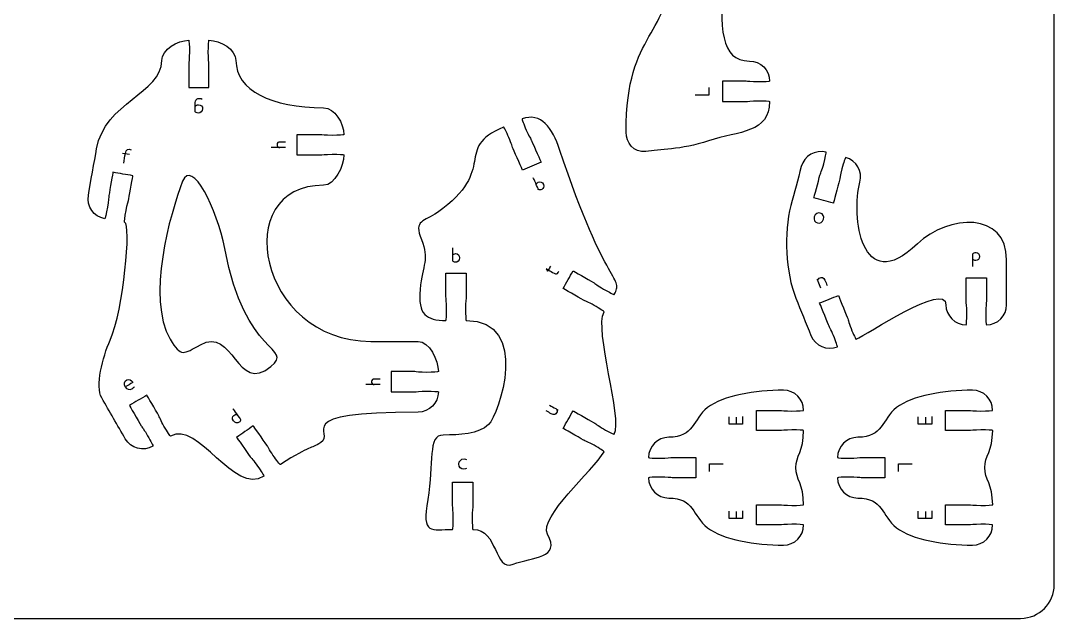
# Model space of a CAD drawing. Extents: x 0 to 300, y 0 to 300.
# Drawn here: x 146.8 to 300, y 0.1 to 88.8 of the extents above; entities that cross this region are included whole.
import ezdxf

# ---------------------------------------------------------------- set-up
doc = ezdxf.new("R2010")
doc.units = 0
doc.header["$MEASUREMENT"] = 0
doc.layers.add('DEFAULT', color=7, linetype='CONTINUOUS')

msp = doc.modelspace()

# ---------------------------------------------------------------- linework, layer by layer
at = {"layer": 'DEFAULT', "color": 250}
for points in [[(248.77, 78.85), (248.77, 77.73), (246.75, 77.73)], [(161.89, 69.14), (162.9, 68.97)], [(186.05, 69.95), (183.92, 69.95)], [(200.05, 34.79), (197.92, 34.79)], [(253.8, 30.03), (253.8, 28.89), (251.78, 28.89), (251.78, 29.99)], [(252.86, 29.94), (252.86, 28.89)], [(281.82, 30.03), (281.82, 28.89), (279.8, 28.89), (279.8, 29.99)], [(280.88, 29.94), (280.88, 28.89)], [(248.88, 21.89), (248.88, 23.02), (250.9, 23.02)], [(276.9, 21.89), (276.9, 23.02), (278.92, 23.02)], [(253.8, 16.03), (253.8, 14.89), (251.78, 14.89), (251.78, 15.98)], [(252.86, 15.94), (252.86, 14.89)], [(281.82, 16.03), (281.82, 14.89), (279.8, 14.89), (279.8, 15.98)], [(280.88, 15.94), (280.88, 14.89)]]:
    msp.add_lwpolyline(points, dxfattribs=at)
at = {"layer": 'DEFAULT', "color": 1}
for points, knots in [([(295, 0.1), (198.33, 0.1), (101.67, 0.1), (5, 0.1), (2.25, 0.1), (0, 2.35), (0, 5.1), (0, 101.77), (0, 198.43), (0, 295.1), (0, 297.85), (2.25, 300.1), (5, 300.1), (101.67, 300.1), (198.33, 300.1), (295, 300.1), (297.75, 300.1), (300, 297.85), (300, 295.1), (300, 198.43), (300, 101.77), (300, 5.1), (300, 2.35), (297.75, 0.1), (295, 0.1)], [0, 0, 0, 0, 822.047, 822.047, 822.047, 823.047, 823.047, 823.047, 1645.094, 1645.094, 1645.094, 1646.094, 1646.094, 1646.094, 2468.141, 2468.141, 2468.141, 2469.141, 2469.141, 2469.141, 3291.188, 3291.188, 3291.188, 3292.188, 3292.188, 3292.188, 3292.188]), ([(236.52, 72.25), (236.52, 70.67), (237.61, 69.14), (239.47, 69.38), (241.45, 69.69), (244.54, 69.58), (248.75, 70.94), (253.28, 72.41), (257.8, 72.1), (257.8, 76.79), (257.8, 76.85), (257.02, 76.89), (256.05, 76.89), (255.08, 76.89), (254.48, 76.79), (254.3, 76.79), (253.13, 76.79), (251.97, 76.79), (250.8, 76.79), (250.8, 77.79), (250.8, 78.79), (250.8, 79.79), (251.97, 79.79), (253.13, 79.79), (254.3, 79.79), (254.48, 79.79), (255.08, 79.69), (256.05, 79.69), (257.02, 79.69), (257.8, 79.74), (257.8, 79.79), (257.8, 81.45), (256.46, 82.79), (254.8, 82.79), (246.26, 82.79), (253.8, 102.28), (253.8, 126.36), (253.8, 127.36), (253.8, 128.36), (253.8, 129.36), (253.8, 131.57), (251.86, 133.36), (242.8, 133.36), (241.14, 133.36), (239.8, 131.02), (239.8, 129.36), (239.8, 129.3), (240.58, 129.26), (241.55, 129.26), (242.52, 129.26), (243.13, 129.36), (243.3, 129.36), (244.47, 129.36), (245.63, 129.36), (246.8, 129.36), (246.8, 128.36), (246.8, 127.36), (246.8, 126.36), (245.63, 126.36), (244.47, 126.36), (243.3, 126.36), (243.13, 126.36), (242.52, 126.46), (241.55, 126.46), (240.58, 126.46), (239.8, 126.42), (239.8, 126.36), (239.8, 119.6), (243.3, 112.5), (243.3, 97.94), (243.3, 85.98), (236.52, 87.72), (236.52, 72.25)], [1, 1, 1, 1, 2, 2, 2, 3, 3, 3, 4, 4, 4, 5, 5, 5, 6, 6, 6, 15.92, 15.92, 15.92, 24.42, 24.42, 24.42, 34.34, 34.34, 34.34, 35.34, 35.34, 35.34, 36.34, 36.34, 36.34, 37.34, 37.34, 37.34, 38.34, 38.34, 38.34, 46.85, 46.85, 46.85, 47.85, 47.85, 47.85, 48.85, 48.85, 48.85, 49.85, 49.85, 49.85, 50.85, 50.85, 50.85, 60.77, 60.77, 60.77, 69.28, 69.28, 69.28, 79.2, 79.2, 79.2, 80.2, 80.2, 80.2, 81.2, 81.2, 81.2, 82.2, 82.2, 82.2, 83.2, 83.2, 83.2, 83.2]), ([(159.24, 59.39), (159.3, 59.39), (159.47, 60.15), (159.64, 61.1), (159.81, 62.05), (159.82, 62.66), (159.85, 62.84), (160, 63.7), (160.46, 66.28), (160.46, 66.28), (161.44, 66.11), (162.43, 65.94), (163.41, 65.77), (163.41, 65.77), (162.95, 63.18), (162.8, 62.32), (162.77, 62.15), (162.57, 61.56), (162.4, 60.61), (162.23, 59.66), (162.14, 58.88), (162.19, 58.87), (163.2, 58.7), (162.03, 45.88), (160.04, 41.38), (158.91, 38.83), (157.82, 34.49), (158.79, 32.8), (159.96, 30.78), (161.12, 28.76), (162.29, 26.73), (163.12, 25.3), (164.95, 24.81), (166.39, 25.64), (166.44, 25.67), (166.08, 26.36), (165.6, 27.2), (165.12, 28.04), (164.72, 28.52), (164.64, 28.67), (164.2, 29.43), (162.89, 31.7), (162.89, 31.7), (163.75, 32.2), (164.62, 32.7), (165.49, 33.2), (165.49, 33.2), (166.8, 30.93), (167.24, 30.17), (167.32, 30.02), (167.54, 29.44), (168.02, 28.6), (168.51, 27.76), (168.94, 27.11), (168.99, 27.14), (173.1, 29.51), (178.49, 18.2), (182.81, 21.21), (182.85, 21.25), (182.44, 21.91), (181.89, 22.7), (181.33, 23.5), (180.9, 23.94), (180.8, 24.08), (180.3, 24.8), (178.79, 26.95), (178.79, 26.95), (179.61, 27.52), (180.43, 28.09), (181.25, 28.67), (181.25, 28.67), (182.76, 26.52), (183.26, 25.8), (183.36, 25.66), (183.62, 25.1), (184.18, 24.31), (184.73, 23.52), (185.22, 22.9), (185.27, 22.93), (190.06, 26.01), (189.56, 25.08), (191.27, 26.17), (193.5, 27.59), (186.13, 30.7), (205.69, 30.7), (207.35, 30.7), (208.69, 32.04), (208.69, 33.7), (208.69, 33.75), (207.91, 33.8), (206.94, 33.8), (205.97, 33.8), (205.36, 33.7), (205.19, 33.7), (204.02, 33.7), (202.86, 33.7), (201.69, 33.7), (201.69, 34.7), (201.69, 35.7), (201.69, 36.7), (202.86, 36.7), (204.02, 36.7), (205.19, 36.7), (205.36, 36.7), (205.97, 36.6), (206.94, 36.6), (207.91, 36.6), (208.69, 36.64), (208.69, 36.7), (208.69, 38.36), (207.35, 41.2), (205.69, 41.2), (203.36, 41.2), (201.02, 41.2), (198.69, 41.2), (181.91, 41.2), (177.69, 64.36), (191.69, 64.36), (193.35, 64.36), (194.69, 67.2), (194.69, 68.86), (194.69, 68.92), (193.91, 68.96), (192.94, 68.96), (191.97, 68.96), (191.37, 68.86), (191.19, 68.86), (190.02, 68.86), (188.86, 68.86), (187.69, 68.86), (187.69, 69.86), (187.69, 70.86), (187.69, 71.86), (188.86, 71.86), (190.02, 71.86), (191.19, 71.86), (191.37, 71.86), (191.97, 71.76), (192.94, 71.76), (193.91, 71.76), (194.69, 71.81), (194.69, 71.86), (194.69, 73.52), (193.35, 75.86), (191.69, 75.86), (183.95, 75.86), (178.69, 78.44), (178.69, 82.86), (178.69, 84.52), (176.35, 85.86), (174.69, 85.86), (174.63, 85.86), (174.59, 85.08), (174.59, 84.11), (174.59, 83.14), (174.69, 82.53), (174.69, 82.36), (174.69, 81.19), (174.69, 80.03), (174.69, 78.86), (173.69, 78.86), (172.69, 78.86), (171.69, 78.86), (171.69, 80.03), (171.69, 81.19), (171.69, 82.36), (171.69, 82.53), (171.79, 83.14), (171.79, 84.11), (171.79, 85.08), (171.74, 85.86), (171.69, 85.86), (170.03, 85.86), (167.69, 84.52), (167.69, 82.86), (167.69, 78.04), (159.23, 76.66), (158.02, 69.76), (157.72, 68.04), (157.11, 64.59), (156.81, 62.87), (156.52, 61.23), (157.61, 59.68), (159.24, 59.39)], [1, 1, 1, 1, 2, 2, 2, 3, 3, 3, 4, 4, 4, 12.507955, 12.507955, 12.507955, 13.507955, 13.507955, 13.507955, 14.507955, 14.507955, 14.507955, 15.507955, 15.507955, 15.507955, 16.507955, 16.507955, 16.507955, 17.507955, 17.507955, 17.507955, 37.354932, 37.354932, 37.354932, 38.354932, 38.354932, 38.354932, 39.354932, 39.354932, 39.354932, 40.354932, 40.354932, 40.354932, 41.354932, 41.354932, 41.354932, 49.86754, 49.86754, 49.86754, 50.86754, 50.86754, 50.86754, 51.86754, 51.86754, 51.86754, 52.86754, 52.86754, 52.86754, 53.86754, 53.86754, 53.86754, 54.86754, 54.86754, 54.86754, 55.86754, 55.86754, 55.86754, 56.86754, 56.86754, 56.86754, 65.377476, 65.377476, 65.377476, 66.377476, 66.377476, 66.377476, 67.377476, 67.377476, 67.377476, 68.377476, 68.377476, 68.377476, 69.377476, 69.377476, 69.377476, 70.377476, 70.377476, 70.377476, 71.377476, 71.377476, 71.377476, 72.377476, 72.377476, 72.377476, 73.377476, 73.377476, 73.377476, 83.297476, 83.297476, 83.297476, 91.807476, 91.807476, 91.807476, 101.727476, 101.727476, 101.727476, 102.727476, 102.727476, 102.727476, 103.727476, 103.727476, 103.727476, 104.727476, 104.727476, 104.727476, 124.567476, 124.567476, 124.567476, 125.567476, 125.567476, 125.567476, 126.567476, 126.567476, 126.567476, 127.567476, 127.567476, 127.567476, 128.567476, 128.567476, 128.567476, 138.487476, 138.487476, 138.487476, 146.987476, 146.987476, 146.987476, 156.907476, 156.907476, 156.907476, 157.907476, 157.907476, 157.907476, 158.907476, 158.907476, 158.907476, 159.907476, 159.907476, 159.907476, 160.907476, 160.907476, 160.907476, 161.907476, 161.907476, 161.907476, 162.907476, 162.907476, 162.907476, 163.907476, 163.907476, 163.907476, 173.827476, 173.827476, 173.827476, 182.337476, 182.337476, 182.337476, 192.257476, 192.257476, 192.257476, 193.257476, 193.257476, 193.257476, 194.257476, 194.257476, 194.257476, 195.257476, 195.257476, 195.257476, 196.257476, 196.257476, 196.257476, 197.257476, 197.257476, 197.257476, 198.257476, 198.257476, 198.257476, 198.257476]), ([(234.75, 27.42), (234.72, 27.37), (234.02, 27.72), (233.18, 28.2), (232.34, 28.69), (231.86, 29.07), (231.71, 29.16), (230.95, 29.6), (228.67, 30.9), (228.67, 30.9), (228.18, 30.03), (227.68, 29.16), (227.18, 28.29), (227.18, 28.29), (229.46, 26.99), (230.22, 26.55), (230.37, 26.47), (230.95, 26.25), (231.79, 25.78), (232.63, 25.29), (233.28, 24.86), (233.26, 24.82), (231.63, 21.98), (223.52, 15.12), (224.89, 12.58), (226.87, 8.93), (222.66, 9.26), (219.78, 8.13), (216.91, 7), (217.61, 13.3), (213.81, 13.3), (213.75, 13.3), (213.71, 14.08), (213.71, 15.05), (213.71, 16.02), (213.81, 16.62), (213.81, 16.8), (213.81, 17.97), (213.81, 19.13), (213.81, 20.3), (212.81, 20.3), (211.81, 20.3), (210.81, 20.3), (210.81, 19.13), (210.81, 17.97), (210.81, 16.8), (210.81, 16.62), (210.91, 16.02), (210.91, 15.05), (210.91, 14.08), (210.87, 13.3), (210.81, 13.3), (207.66, 13.3), (206.18, 12.36), (207.12, 17.75), (208.05, 23.13), (207.05, 27.3), (209.42, 27.3), (211.79, 27.3), (214.65, 27.41), (216.14, 28.85), (217.64, 30.29), (222.46, 44.3), (212.81, 44.3), (212.76, 44.3), (212.71, 45.08), (212.71, 46.05), (212.71, 47.02), (212.81, 47.63), (212.81, 47.8), (212.81, 48.97), (212.81, 50.13), (212.81, 51.3), (211.81, 51.3), (210.81, 51.3), (209.81, 51.3), (209.81, 50.13), (209.81, 48.97), (209.81, 47.8), (209.81, 47.63), (209.91, 47.02), (209.91, 46.05), (209.91, 45.08), (209.87, 44.3), (209.81, 44.3), (206.89, 44.3), (205.62, 45.17), (205.99, 48.91), (206.37, 52.64), (207.37, 53.32), (206.18, 56.3), (204.99, 59.27), (206.58, 58.91), (208.55, 60.32), (217.71, 66.87), (210.75, 69.73), (218.36, 72.99), (218.41, 73.01), (218.76, 72.31), (219.15, 71.42), (219.54, 70.54), (219.7, 69.94), (219.77, 69.78), (220.12, 68.98), (221.17, 66.58), (221.17, 66.58), (222.09, 66.98), (223, 67.38), (223.92, 67.78), (223.92, 67.78), (222.86, 70.19), (222.51, 70.99), (222.44, 71.15), (222.11, 71.66), (221.72, 72.55), (221.33, 73.43), (221.05, 74.17), (221.1, 74.19), (223.9, 75.26), (225.6, 72.83), (226.66, 69.67), (233.71, 48.6), (236.24, 50.78), (234.75, 48.17), (234.72, 48.12), (234.02, 48.48), (233.18, 48.96), (232.34, 49.44), (231.86, 49.82), (231.71, 49.91), (230.95, 50.35), (228.67, 51.65), (228.67, 51.65), (228.18, 50.78), (227.68, 49.92), (227.18, 49.05), (227.18, 49.05), (229.46, 47.74), (230.22, 47.31), (230.37, 47.22), (230.95, 47.01), (231.79, 46.53), (232.63, 46.05), (233.28, 45.62), (233.26, 45.57), (231.75, 42.94), (236.08, 29.74), (234.75, 27.42)], [1, 1, 1, 1, 2, 2, 2, 3, 3, 3, 4, 4, 4, 12.506309, 12.506309, 12.506309, 13.506309, 13.506309, 13.506309, 14.506309, 14.506309, 14.506309, 15.506309, 15.506309, 15.506309, 16.506309, 16.506309, 16.506309, 17.506309, 17.506309, 17.506309, 18.506309, 18.506309, 18.506309, 19.506309, 19.506309, 19.506309, 20.506309, 20.506309, 20.506309, 30.426309, 30.426309, 30.426309, 38.926309, 38.926309, 38.926309, 48.846309, 48.846309, 48.846309, 49.846309, 49.846309, 49.846309, 50.846309, 50.846309, 50.846309, 51.846309, 51.846309, 51.846309, 52.846309, 52.846309, 52.846309, 53.846309, 53.846309, 53.846309, 54.846309, 54.846309, 54.846309, 55.846309, 55.846309, 55.846309, 56.846309, 56.846309, 56.846309, 66.766309, 66.766309, 66.766309, 75.276309, 75.276309, 75.276309, 85.196309, 85.196309, 85.196309, 86.196309, 86.196309, 86.196309, 87.196309, 87.196309, 87.196309, 88.196309, 88.196309, 88.196309, 89.196309, 89.196309, 89.196309, 90.196309, 90.196309, 90.196309, 91.196309, 91.196309, 91.196309, 92.196309, 92.196309, 92.196309, 93.196309, 93.196309, 93.196309, 94.196309, 94.196309, 94.196309, 102.699967, 102.699967, 102.699967, 103.699967, 103.699967, 103.699967, 104.699967, 104.699967, 104.699967, 105.699967, 105.699967, 105.699967, 106.699967, 106.699967, 106.699967, 107.699967, 107.699967, 107.699967, 108.699967, 108.699967, 108.699967, 109.699967, 109.699967, 109.699967, 110.699967, 110.699967, 110.699967, 119.206277, 119.206277, 119.206277, 120.206277, 120.206277, 120.206277, 121.206277, 121.206277, 121.206277, 122.206277, 122.206277, 122.206277, 123.206277, 123.206277, 123.206277, 123.206277]), ([(260.94, 61.35), (261.46, 63.28), (261.98, 65.2), (262.49, 67.13), (262.92, 68.73), (264.57, 69.68), (266.17, 69.25), (266.22, 69.23), (266.06, 68.47), (265.81, 67.53), (265.56, 66.6), (265.31, 66.04), (265.26, 65.87), (265.03, 65.03), (264.36, 62.49), (264.36, 62.49), (265.32, 62.23), (266.29, 61.97), (267.25, 61.71), (267.25, 61.71), (267.93, 64.25), (268.16, 65.09), (268.2, 65.26), (268.26, 65.88), (268.51, 66.81), (268.76, 67.74), (269.01, 68.47), (269.06, 68.47), (270.67, 68.04), (271.62, 66.4), (271.18, 64.8), (269.88, 59.94), (271.29, 47.6), (279.7, 55.65), (284.34, 60.09), (292.93, 60.42), (292.93, 53.3), (292.93, 51.08), (292.93, 48.86), (292.93, 46.64), (292.93, 44.98), (291.59, 43.64), (289.93, 43.64), (289.88, 43.64), (289.83, 44.42), (289.83, 45.39), (289.83, 46.36), (289.93, 46.96), (289.93, 47.14), (289.93, 48.31), (289.93, 49.47), (289.93, 50.64), (288.93, 50.64), (287.93, 50.64), (286.93, 50.64), (286.93, 49.47), (286.93, 48.31), (286.93, 47.14), (286.93, 46.96), (287.03, 46.36), (287.03, 45.39), (287.03, 44.42), (286.99, 43.64), (286.93, 43.64), (285.27, 43.64), (283.93, 44.98), (283.93, 46.64), (283.93, 50.14), (272.16, 42.15), (270.62, 41.52), (270.57, 41.5), (270.23, 42.21), (269.87, 43.11), (269.51, 44.01), (269.37, 44.61), (269.3, 44.77), (268.98, 45.58), (267.99, 48.01), (267.99, 48.01), (267.06, 47.64), (266.14, 47.26), (265.21, 46.89), (265.21, 46.89), (266.19, 44.45), (266.52, 43.64), (266.59, 43.48), (266.91, 42.96), (267.27, 42.06), (267.64, 41.16), (267.89, 40.42), (267.84, 40.4), (266.3, 39.78), (264.55, 40.52), (263.93, 42.05), (263.18, 43.9), (262.43, 45.75), (261.68, 47.6), (260.17, 51.34), (259.86, 57.3), (260.94, 61.35)], [0, 0, 0, 0, 16.958081, 16.958081, 16.958081, 17.958081, 17.958081, 17.958081, 18.958081, 18.958081, 18.958081, 19.958081, 19.958081, 19.958081, 20.958081, 20.958081, 20.958081, 29.457734, 29.457734, 29.457734, 30.457734, 30.457734, 30.457734, 31.457734, 31.457734, 31.457734, 32.457734, 32.457734, 32.457734, 33.457734, 33.457734, 33.457734, 34.457734, 34.457734, 34.457734, 35.457734, 35.457734, 35.457734, 54.327734, 54.327734, 54.327734, 55.327734, 55.327734, 55.327734, 56.327734, 56.327734, 56.327734, 57.327734, 57.327734, 57.327734, 67.247734, 67.247734, 67.247734, 75.747734, 75.747734, 75.747734, 85.667734, 85.667734, 85.667734, 86.667734, 86.667734, 86.667734, 87.667734, 87.667734, 87.667734, 88.667734, 88.667734, 88.667734, 89.667734, 89.667734, 89.667734, 90.667734, 90.667734, 90.667734, 91.667734, 91.667734, 91.667734, 92.667734, 92.667734, 92.667734, 101.168939, 101.168939, 101.168939, 102.168939, 102.168939, 102.168939, 103.168939, 103.168939, 103.168939, 104.168939, 104.168939, 104.168939, 105.168939, 105.168939, 105.168939, 122.130522, 122.130522, 122.130522, 123.130522, 123.130522, 123.130522, 123.130522]), ([(170.78, 64.94), (172.13, 68.42), (175.94, 60.82), (177.02, 54.98), (180.02, 38.77), (187.42, 40.4), (183.86, 37.46), (178.79, 33.29), (178.32, 43.44), (173.42, 40.7), (170.91, 39.3), (170.57, 38.79), (168.95, 41.52), (165.36, 47.58), (168.93, 60.17), (170.78, 64.94)], [1, 1, 1, 1, 2, 2, 2, 3, 3, 3, 4, 4, 4, 5, 5, 5, 6, 6, 6, 6]), ([(262.84, 30.96), (262.84, 30.91), (262.05, 30.86), (261.09, 30.86), (260.12, 30.86), (259.51, 30.96), (259.34, 30.96), (258.46, 30.96), (255.84, 30.96), (255.84, 30.96), (255.84, 29.96), (255.84, 28.96), (255.84, 27.96), (255.84, 27.96), (258.46, 27.96), (259.34, 27.96), (259.51, 27.96), (260.12, 28.06), (261.09, 28.06), (262.05, 28.06), (262.84, 28.02), (262.84, 27.96), (262.84, 24.92), (261.68, 24.18), (261.67, 22.46), (261.68, 20.74), (262.84, 20), (262.84, 16.96), (262.84, 16.9), (262.05, 16.86), (261.09, 16.86), (260.12, 16.86), (259.51, 16.96), (259.34, 16.96), (258.46, 16.96), (255.84, 16.96), (255.84, 16.96), (255.84, 15.96), (255.84, 14.96), (255.84, 13.96), (255.84, 13.96), (258.46, 13.96), (259.34, 13.96), (259.51, 13.96), (260.12, 14.06), (261.09, 14.06), (262.05, 14.06), (262.84, 14.01), (262.84, 13.96), (262.84, 12.3), (261.49, 10.96), (259.84, 10.96), (255.67, 10.96), (250.86, 11.79), (248.6, 13.54), (246.34, 15.29), (246.63, 17.96), (242.85, 17.95), (241.2, 17.95), (239.86, 19.3), (239.85, 20.96), (239.85, 21.01), (240.63, 21.06), (241.6, 21.06), (242.57, 21.06), (243.18, 20.96), (243.35, 20.96), (244.23, 20.96), (246.85, 20.96), (246.85, 20.96), (246.85, 21.96), (246.85, 22.96), (246.85, 23.96), (246.85, 23.96), (244.23, 23.96), (243.35, 23.96), (243.18, 23.96), (242.57, 23.86), (241.6, 23.86), (240.63, 23.86), (239.85, 23.9), (239.85, 23.96), (239.85, 25.61), (241.2, 26.96), (242.86, 26.96), (246.64, 26.96), (246.35, 29.62), (248.6, 31.37), (250.86, 33.13), (255.67, 33.96), (259.84, 33.96), (261.5, 33.96), (262.84, 32.62), (262.84, 30.96)], [1, 1, 1, 1, 2, 2, 2, 3, 3, 3, 4, 4, 4, 12.5, 12.5, 12.5, 13.5, 13.5, 13.5, 14.5, 14.5, 14.5, 15.5, 15.5, 15.5, 16.5, 16.5, 16.5, 17.5, 17.5, 17.5, 18.5, 18.5, 18.5, 19.5, 19.5, 19.5, 20.5, 20.5, 20.5, 29.007003, 29.007003, 29.007003, 30.007003, 30.007003, 30.007003, 31.007003, 31.007003, 31.007003, 32.007003, 32.007003, 32.007003, 33.007003, 33.007003, 33.007003, 34.007003, 34.007003, 34.007003, 35.007003, 35.007003, 35.007003, 36.007003, 36.007003, 36.007003, 37.007003, 37.007003, 37.007003, 38.007003, 38.007003, 38.007003, 39.007003, 39.007003, 39.007003, 47.521003, 47.521003, 47.521003, 48.521003, 48.521003, 48.521003, 49.521003, 49.521003, 49.521003, 50.521003, 50.521003, 50.521003, 51.535003, 51.535003, 51.535003, 52.535003, 52.535003, 52.535003, 53.535003, 53.535003, 53.535003, 54.535003, 54.535003, 54.535003, 54.535003]), ([(290.85, 30.96), (290.85, 30.91), (290.07, 30.86), (289.11, 30.86), (288.14, 30.86), (287.53, 30.96), (287.36, 30.96), (286.48, 30.96), (283.85, 30.96), (283.85, 30.96), (283.85, 29.96), (283.85, 28.96), (283.85, 27.96), (283.85, 27.96), (286.48, 27.96), (287.35, 27.96), (287.53, 27.96), (288.14, 28.06), (289.11, 28.06), (290.07, 28.06), (290.85, 28.02), (290.86, 27.96), (290.85, 24.92), (289.69, 24.18), (289.69, 22.46), (289.69, 20.74), (290.85, 20), (290.86, 16.96), (290.86, 16.9), (290.07, 16.86), (289.11, 16.86), (288.14, 16.86), (287.53, 16.96), (287.35, 16.96), (286.48, 16.96), (283.86, 16.96), (283.86, 16.96), (283.86, 15.96), (283.86, 14.96), (283.85, 13.96), (283.85, 13.96), (286.48, 13.96), (287.36, 13.96), (287.53, 13.96), (288.14, 14.06), (289.11, 14.06), (290.07, 14.06), (290.85, 14.01), (290.85, 13.96), (290.85, 12.3), (289.51, 10.96), (287.86, 10.96), (283.69, 10.96), (278.88, 11.79), (276.62, 13.54), (274.36, 15.29), (274.65, 17.96), (270.87, 17.95), (269.22, 17.95), (267.87, 19.3), (267.87, 20.96), (267.87, 21.01), (268.65, 21.06), (269.62, 21.06), (270.59, 21.06), (271.2, 20.96), (271.37, 20.96), (272.25, 20.96), (274.87, 20.96), (274.87, 20.96), (274.87, 21.96), (274.87, 22.96), (274.87, 23.96), (274.87, 23.96), (272.25, 23.96), (271.37, 23.96), (271.2, 23.96), (270.59, 23.86), (269.62, 23.86), (268.65, 23.86), (267.87, 23.9), (267.87, 23.96), (267.87, 25.61), (269.21, 26.96), (270.88, 26.96), (274.65, 26.96), (274.37, 29.62), (276.62, 31.37), (278.88, 33.13), (283.69, 33.96), (287.86, 33.96), (289.51, 33.96), (290.86, 32.62), (290.85, 30.96)], [1, 1, 1, 1, 2, 2, 2, 3, 3, 3, 4, 4, 4, 12.5, 12.5, 12.5, 13.5, 13.5, 13.5, 14.5, 14.5, 14.5, 15.5, 15.5, 15.5, 16.5, 16.5, 16.5, 17.5, 17.5, 17.5, 18.5, 18.5, 18.5, 19.5, 19.5, 19.5, 20.5, 20.5, 20.5, 29.007003, 29.007003, 29.007003, 30.007003, 30.007003, 30.007003, 31.007003, 31.007003, 31.007003, 32.007003, 32.007003, 32.007003, 33.007003, 33.007003, 33.007003, 34.007003, 34.007003, 34.007003, 35.007003, 35.007003, 35.007003, 36.007003, 36.007003, 36.007003, 37.007003, 37.007003, 37.007003, 38.007003, 38.007003, 38.007003, 39.007003, 39.007003, 39.007003, 47.521003, 47.521003, 47.521003, 48.521003, 48.521003, 48.521003, 49.521003, 49.521003, 49.521003, 50.521003, 50.521003, 50.521003, 51.535003, 51.535003, 51.535003, 52.535003, 52.535003, 52.535003, 53.535003, 53.535003, 53.535003, 54.535003, 54.535003, 54.535003, 54.535003])]:
    msp.add_open_spline(points, degree=3, knots=knots, dxfattribs=at)
at = {"layer": 'DEFAULT', "color": 250}
for points, knots in [([(172.63, 76.08), (172.71, 76.2), (172.94, 76.29), (173.16, 76.29), (173.5, 76.29), (173.75, 76.03), (173.75, 75.7), (173.75, 75.29), (173.44, 75.06), (173.12, 75.06), (172.88, 75.06), (172.69, 75.17), (172.63, 75.27), (172.63, 75.37), (172.63, 76.42), (172.63, 76.42), (172.63, 76.75), (172.69, 76.95), (172.82, 77.08), (172.94, 77.21), (173.12, 77.25), (173.28, 77.25), (173.43, 77.25), (173.6, 77.21), (173.7, 77.13)], [0, 0, 0, 0, 1, 1, 1, 2, 2, 2, 3, 3, 3, 4, 4, 4, 5, 5, 5, 6, 6, 6, 7, 7, 7, 8, 8, 8, 8]), ([(186.05, 70.77), (185.77, 70.77), (185.49, 70.77), (185.21, 70.77), (184.98, 70.77), (184.78, 70.67), (184.78, 70.38), (184.78, 70.18), (184.9, 70.03), (185.05, 69.97), (185.08, 69.95), (185.12, 69.95), (185.17, 69.95)], [0, 0, 0, 0, 2.363, 2.363, 2.363, 3.363, 3.363, 3.363, 4.363, 4.363, 4.363, 5.363, 5.363, 5.363, 5.363]), ([(162.05, 67.64), (162.13, 68.12), (162.21, 68.6), (162.3, 69.07), (162.4, 69.69), (162.76, 69.88), (163.15, 69.6)], [0, 0, 0, 0, 4.112921, 4.112921, 4.112921, 5.112921, 5.112921, 5.112921, 5.112921]), ([(223.2, 64.47), (223.22, 64.61), (223.35, 64.73), (223.5, 64.8), (223.77, 64.92), (224.1, 64.84), (224.26, 64.47), (224.4, 64.16), (224.29, 63.85), (224.01, 63.73), (223.82, 63.65), (223.65, 63.66), (223.51, 63.75), (223.46, 63.88), (222.77, 65.45), (222.77, 65.45)], [0, 0, 0, 0, 1, 1, 1, 2, 2, 2, 3, 3, 3, 4, 4, 4, 5, 5, 5, 5]), ([(264.41, 59.66), (264.55, 60.18), (264.97, 60.31), (265.31, 60.22), (265.69, 60.11), (265.91, 59.76), (265.79, 59.31), (265.66, 58.85), (265.28, 58.65), (264.9, 58.76), (264.49, 58.86), (264.3, 59.23), (264.41, 59.66)], [0, 0, 0, 0, 1, 1, 1, 2, 2, 2, 3, 3, 3, 4, 4, 4, 4]), ([(210.82, 53.99), (210.91, 54.13), (211.06, 54.21), (211.26, 54.21), (211.58, 54.21), (211.81, 53.96), (211.81, 53.59), (211.81, 53.14), (211.52, 52.93), (211.23, 52.93), (211.04, 52.93), (210.92, 52.99), (210.82, 53.16), (210.83, 53.26), (210.82, 55.09), (210.82, 55.09)], [0, 0, 0, 0, 1.003, 1.003, 1.003, 2.006, 2.006, 2.006, 3.009, 3.009, 3.009, 4.012, 4.012, 4.012, 5.015, 5.015, 5.015, 5.015]), ([(287.94, 52.31), (287.94, 52.31), (287.95, 54.03), (287.94, 54.17), (288.04, 54.3), (288.19, 54.39), (288.39, 54.39), (288.69, 54.39), (288.92, 54.15), (288.92, 53.81), (288.92, 53.4), (288.65, 53.2), (288.35, 53.2), (288.19, 53.2), (288.02, 53.27), (287.94, 53.38)], [0, 0, 0, 0, 1, 1, 1, 2, 2, 2, 3, 3, 3, 4, 4, 4, 5, 5, 5, 5]), ([(225.31, 52.35), (225.2, 52.16), (225.1, 51.98), (224.99, 51.79), (224.89, 51.85), (224.79, 51.91), (224.68, 51.97), (224.75, 51.85), (224.81, 51.72), (224.88, 51.6), (224.92, 51.66), (224.96, 51.73), (224.99, 51.79), (225.28, 51.63), (225.56, 51.47), (225.85, 51.31), (225.99, 51.22), (226.12, 51.18), (226.22, 51.21), (226.32, 51.23), (226.4, 51.29), (226.46, 51.4), (226.51, 51.49), (226.54, 51.56), (226.55, 51.62)], [0, 0, 0, 0, 1.801606, 1.801606, 1.801606, 2.812615, 2.812615, 2.812615, 4.007912, 4.007912, 4.007912, 4.645327, 4.645327, 4.645327, 7.433755, 7.433755, 7.433755, 8.433755, 8.433755, 8.433755, 9.433755, 9.433755, 9.433755, 10.433755, 10.433755, 10.433755, 10.433755]), ([(264.95, 50.21), (264.97, 50.36), (265.07, 50.55), (265.29, 50.64), (265.48, 50.72), (265.81, 50.72), (266, 50.26), (266.11, 49.99), (266.22, 49.73), (266.33, 49.46)], [0, 0, 0, 0, 1, 1, 1, 2, 2, 2, 4.456586, 4.456586, 4.456586, 4.456586]), ([(265.41, 49.09), (265.27, 49.41), (265.14, 49.74), (265.01, 50.07), (264.95, 50.21), (264.9, 50.32), (264.85, 50.43)], [0, 0, 0, 0, 3.000306, 3.000306, 3.000306, 4.000306, 4.000306, 4.000306, 4.000306]), ([(162.29, 34.45), (162.07, 34.83), (162.12, 35.26), (162.49, 35.47), (162.9, 35.71), (163.21, 35.41), (163.35, 35.18), (163.37, 35.13), (163.38, 35.12), (163.39, 35.09), (163.02, 34.88), (162.66, 34.66), (162.29, 34.45), (162.51, 34.07), (162.89, 33.95), (163.27, 34.17), (163.47, 34.29), (163.59, 34.41), (163.65, 34.49)], [0, 0, 0, 0, 1, 1, 1, 2, 2, 2, 3, 3, 3, 6.612474, 6.612474, 6.612474, 7.612474, 7.612474, 7.612474, 8.612474, 8.612474, 8.612474, 8.612474]), ([(200.05, 35.61), (199.77, 35.61), (199.49, 35.61), (199.22, 35.61), (198.98, 35.61), (198.78, 35.51), (198.78, 35.22), (198.78, 35.02), (198.9, 34.87), (199.05, 34.81), (199.08, 34.79), (199.12, 34.79), (199.17, 34.79)], [0, 0, 0, 0, 2.363, 2.363, 2.363, 3.363, 3.363, 3.363, 4.363, 4.363, 4.363, 5.363, 5.363, 5.363, 5.363]), ([(178.25, 31.19), (178.25, 31.19), (179.3, 29.69), (179.36, 29.61), (179.38, 29.42), (179.31, 29.29), (179.16, 29.19), (178.92, 29.02), (178.56, 29.04), (178.31, 29.4), (178.09, 29.7), (178.13, 30.04), (178.39, 30.22), (178.56, 30.34), (178.73, 30.36), (178.88, 30.29)], [0, 0, 0, 0, 1.003, 1.003, 1.003, 2.006, 2.006, 2.006, 3.009, 3.009, 3.009, 4.012, 4.012, 4.012, 5.015, 5.015, 5.015, 5.015]), ([(226.23, 31.13), (226.3, 31.01), (226.35, 30.8), (226.22, 30.58), (226.11, 30.38), (225.87, 30.2), (225.42, 30.46), (225.18, 30.6), (224.93, 30.74), (224.69, 30.88)], [0, 0, 0, 0, 1, 1, 1, 2, 2, 2, 4.405905, 4.405905, 4.405905, 4.405905]), ([(225.18, 31.73), (225.48, 31.56), (225.79, 31.38), (226.09, 31.21), (226.22, 31.13), (226.34, 31.07), (226.44, 31.02)], [0, 0, 0, 0, 2.992217, 2.992217, 2.992217, 3.992217, 3.992217, 3.992217, 3.992217]), ([(212.88, 22.34), (212.81, 22.3), (212.66, 22.25), (212.46, 22.25), (212.02, 22.25), (211.74, 22.55), (211.74, 22.99), (211.74, 23.44), (212.04, 23.76), (212.52, 23.76), (212.67, 23.76), (212.81, 23.72), (212.88, 23.69)], [0, 0, 0, 0, 1, 1, 1, 2, 2, 2, 3, 3, 3, 4, 4, 4, 4])]:
    msp.add_open_spline(points, degree=3, knots=knots, dxfattribs=at)

doc.saveas('drawing.dxf')
